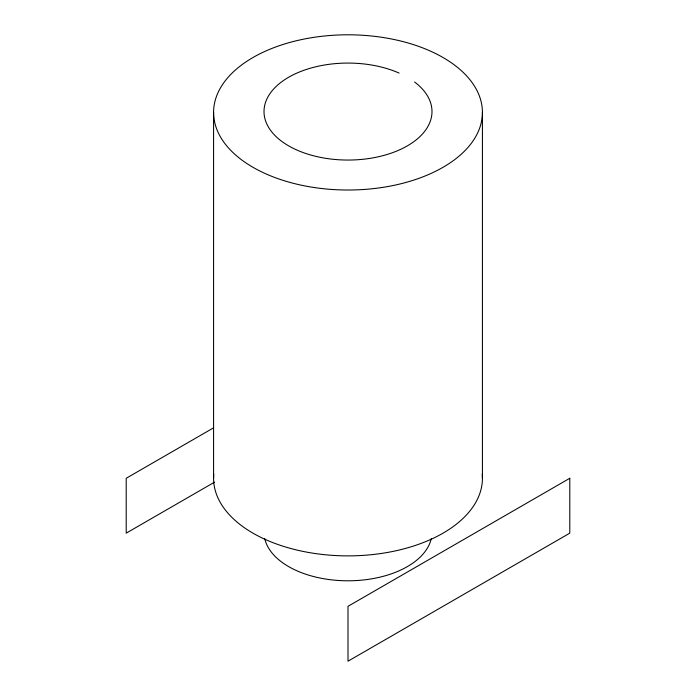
<?xml version="1.0" encoding="UTF-8"?>
<svg xmlns="http://www.w3.org/2000/svg" width="696" height="696" viewBox="0 0 696 696"><rect width="100%" height="100%" fill="white"/><g stroke="black" fill="none" stroke-linecap="round" stroke-linejoin="round"><path stroke-width="1.04" d="M213.611 427.814L126.211 478.274L126.211 533.153L214.551 482.145M482.424 112.413A134.424 77.613 0 0 1 280.784 179.62A134.424 77.613 0 0 1 280.784 45.197A134.424 77.613 0 0 1 482.424 112.413L482.424 478.274M213.576 112.413L213.576 478.274M482.241 474.211A134.424 77.613 0 0 1 348 555.878A134.424 77.613 0 0 1 213.759 474.211M414.633 82.041A83.99 48.494 0 0 1 366.174 158.906A83.99 48.494 0 0 1 266.002 101.068A83.99 48.494 0 0 1 399.13 73.089M431.268 538.634A83.99 48.494 0 0 1 348 580.795A83.99 48.494 0 0 1 264.732 538.634M569.789 478.274L348 606.32L348 661.2L569.789 533.153L569.789 478.274"/></g></svg>
